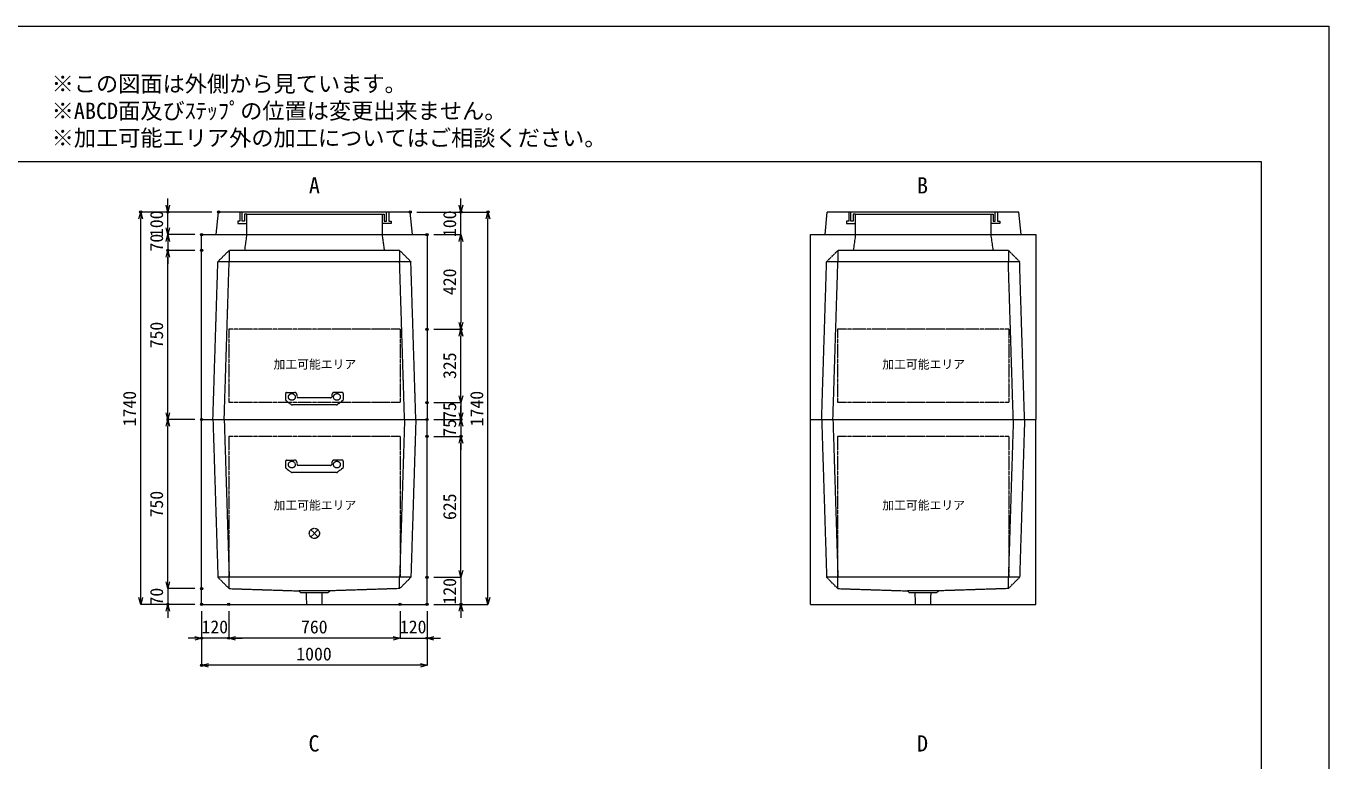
# Model space of a CAD drawing. Units: millimetres, scale not verified. Extents: x -4455 to 4455, y -3150 to 3150.
# Drawn here: x -1324 to 4455, y -109 to 3150 of the extents above; entities that cross this region are included whole.
import ezdxf
from ezdxf.enums import TextEntityAlignment as Align

# ---------------------------------------------------------------- set-up
doc = ezdxf.new("R2010")
doc.units = ezdxf.units.MM
doc.header["$LTSCALE"] = 20
doc.header["$PDMODE"] = 32
doc.header["$PDSIZE"] = 10
doc.linetypes.add('LONG_DASHED1', pattern=[7, 6, -1])
doc.linetypes.add('LONG_DOUBLE_CHAIN', pattern=[21.8, 18, -1, 0.6, -0.6, 0.6, -1])
for name, color, linetype, lineweight in [('0-0_D-TTL', 7, 'Continuous', 9), ('0-1_Defpoints', 7, 'Continuous', 9), ('0-3_D-TTL-TXT', 7, 'Continuous', 9), ('0-4_D-STR-TXT', 7, 'Continuous', 9), ('0-5_D-STR-DIM', 3, 'Continuous', 9), ('0-6_0', 7, 'Continuous', 9), ('0-7_D-STR', 7, 'LONG_DASHED1', 9), ('0-9_D-STR-STR3', 2, 'LONG_DASHED1', 9), ('0-A_D-STR-STR4', 134, 'LONG_DASHED1', 9), ('0-B_D-STR-STR5', 1, 'LONG_DOUBLE_CHAIN', 9)]:
    doc.layers.add(name, color=color, linetype=linetype, lineweight=lineweight)
doc.styles.add('ＭＳ ゴシック', font='')
doc.styles.get('ＭＳ ゴシック').set_extended_font_data('MS Gothic')

# ---------------------------------------------------------------- blocks, each defined once
blk = doc.blocks.new('A$C4DE05FD1')
at = {"layer": '0-0_D-TTL', "color": 134}
for p, q in [((4000, 76000), (114800, 76000)), ((114800, 76000), (114800, 4000))]:
    blk.add_line(p, q, dxfattribs=at)
at = {"layer": '0-1_Defpoints', "color": 134}
for p, q in [((0, 84000), (118800, 84000)), ((118800, 84000), (118800, 0))]:
    blk.add_line(p, q, dxfattribs=at)
at = {"layer": '0-3_D-TTL-TXT', "style": 'ＭＳ ゴシック'}
for s, p in [('※この図面は外側から見ています。', (43260.9, 79815.7)), ('※ABCD面及びｽﾃｯﾌﾟの位置は変更出来ません。', (43260.9, 78215.7)), ('※加工可能エリア外の加工についてはご相談ください。', (43260.9, 76615.7))]:
    blk.add_text(s, height=962.2, dxfattribs=at).set_placement(p, align=Align.BOTTOM_LEFT)
blk = doc.blocks.new('_Open30')
at = {"layer": '0-6_0'}
blk.add_line((0, 0), (-20, 0), dxfattribs=at)
blk.add_lwpolyline([(-20, 5.36), (0, 0), (-20, -5.36)], dxfattribs=at)
blk = doc.blocks.new('A$C31CA379A')
at = {"layer": '0-4_D-STR-TXT', "style": 'ＭＳ ゴシック'}
for s, p in [('A', (-325.9, -2190.5)), ('B', (35638.6, -2190.5)), ('C', (-351.4, -35190.5)), ('D', (35638.6, -35190.5))]:
    blk.add_text(s, height=962.2, dxfattribs=at).set_placement(p, align=Align.BOTTOM_LEFT)
blk = doc.blocks.new('A$C019679C0')
at = {"layer": '0-7_D-STR', "linetype": 'Continuous'}
for p, q in [((-8700, 0), (-8500, 2000)), ((8500, 2000), (-8500, 2000)), ((8700, 0), (8500, 2000)), ((-8700, 0), (8700, 0))]:
    blk.add_line(p, q, dxfattribs=at)
at = {"layer": '0-7_D-STR'}
for p, q in [((-6000, 0), (-6000, 1800)), ((6000, 1800), (6000, 0))]:
    blk.add_line(p, q, dxfattribs=at)
at = {"layer": '0-A_D-STR-STR4'}
for points in [[(-6600, 2000), (-6600, 1200), (-6800, 1200), (-6800, 1000), (-6000, 1000)], [(-6000, 1800), (-6200, 1800), (-6200, 1200), (-6400, 1200), (-6400, 2000)], [(-6000, 1800), (6000, 1800), (6200, 1800)], [(6600, 2000), (6600, 1200), (6800, 1200), (6800, 1000), (6000, 1000)], [(6200, 1800), (6200, 1200), (6400, 1200), (6400, 2000)]]:
    blk.add_lwpolyline(points, dxfattribs=at)
blk = doc.blocks.new('A$C04C363F0')
at = {"layer": '0-7_D-STR'}
for p, q in [((-6000, 16400), (-6200, 15000)), ((6000, 16400), (6200, 15000)), ((-9000, 0), (-8560, 14000)), ((8560, 14000), (-8560, 14000)), ((-8000, 0), (-7560, 14000)), ((-7559.9, 15000), (-7560, 14000)), ((7559.9, 15000), (7560, 14000)), ((7560, 15000), (8560, 14000)), ((8000, 0), (7560, 14000)), ((9000, 0), (8560, 14000))]:
    blk.add_line(p, q, dxfattribs=at)
at = {"layer": '0-7_D-STR', "linetype": 'Continuous'}
for p in [(10000, 16400), (-10000, 0)]:
    blk.add_line(p, (10000, 0), dxfattribs=at)
blk.add_lwpolyline([(-10000, 0), (-10000, 16400), (10000, 16400)], dxfattribs=at)
at = {"layer": '0-7_D-STR'}
blk.add_lwpolyline([(7562.2, 14997.8), (-7560, 15000), (-8560, 14000)], dxfattribs=at)
at = {"layer": '0-B_D-STR-STR5'}
for p, q in [((-7600, 8000), (-7600, 1500)), ((7600, 8000), (-7600, 8000))]:
    blk.add_line(p, q, dxfattribs=at)
blk.add_lwpolyline([(7600, 8000), (7600, 1500), (-7600, 1500)], dxfattribs=at)
blk = doc.blocks.new('A$C27844A11')
at = {"layer": '0-9_D-STR-STR3'}
for p, q in [((-2560, 1000), (-2560, 453.5)), ((-2515.5, 370.3), (-2060.4, 33.6)), ((-2460, 1100), (-1758.4, 1100)), ((1949.4, 0), (-1949.4, 0)), ((-1559.2, 917.4), (-1542, 721.3)), ((1442.4, 630), (-1442.4, 630)), ((1559.2, 917.4), (1542, 721.3)), ((2460, 1100), (1758.4, 1100)), ((2515.5, 370.3), (2060.4, 33.6)), ((2560, 1000), (2560, 453.5))]:
    blk.add_line(p, q, dxfattribs=at)
for centre in [(-2000, 700), (2000, 700)]:
    blk.add_circle(centre, 300, dxfattribs=at)
for centre, radius, start, end in [((-2460, 1000), 100, 90, 180), ((-2460, 453.5), 100, 180, 236.30993), ((-1949.4, 200), 200, 236.30993, 270), ((-1758.4, 900), 200, 5, 90), ((-1442.4, 730), 100, 185, 270), ((1442.4, 730), 100, 270, 355), ((1758.4, 900), 200, 90, 175), ((1949.4, 200), 200, 270, 303.69007), ((2460, 1000), 100, 0, 90), ((2460, 453.5), 100, 303.69007, 0)]:
    blk.add_arc(centre, radius, start, end, dxfattribs=at)
blk = doc.blocks.new('A$C576C08F7')
at = {"layer": '0-7_D-STR', "linetype": 'Continuous'}
for p, q in [((-10000, 0), (10000, 0)), ((-10000, -16400), (-10000, 0)), ((10000, -16400), (10000, 0)), ((-10000, -16400), (10000, -16400))]:
    blk.add_line(p, q, dxfattribs=at)
at = {"layer": '0-7_D-STR'}
for p, q in [((-9000, 0), (-8560, -14000)), ((-8000, 0), (-7560, -14000)), ((8000, 0), (7560, -14000)), ((9000, 0), (8560, -14000)), ((-7560, -15000), (-8560, -14000)), ((8560, -14000), (-8560, -14000)), ((-7560, -15000), (-7560, -14000)), ((-7560, -15000), (-1400, -15200)), ((7560, -15000), (1400, -15200)), ((7560, -15000), (8560, -14000)), ((7560, -15000), (7560, -14000)), ((-1200, -15380), (-1400, -15200)), ((1400, -15200), (-1400, -15200)), ((1200, -15380), (-1200, -15380)), ((-672.4, -16400), (-705, -15380)), ((672.4, -16400), (705, -15380)), ((1200, -15380), (1400, -15200))]:
    blk.add_line(p, q, dxfattribs=at)
at = {"layer": '0-B_D-STR-STR5'}
for p, q in [((7600, -1500), (7600, -14000)), ((7600, -14000), (-7600, -14000))]:
    blk.add_line(p, q, dxfattribs=at)
blk.add_lwpolyline([(7600, -1500), (-7600, -1500), (-7600, -14000)], dxfattribs=at)
blk = doc.blocks.new('A$C1C640AAB')
at = {"layer": '0-B_D-STR-STR5'}
for p, q in [((-318.2, -318.2), (318.2, 318.2)), ((-318.2, 318.2), (318.2, -318.2))]:
    blk.add_line(p, q, dxfattribs=at)
blk.add_circle((0, 0), 450, dxfattribs=at)
blk = doc.blocks.new('A$C2f8d47e8')
at = {"layer": '0-7_D-STR'}
blk.add_blockref('A$C576C08F7', (0, 0), dxfattribs=at)
at = {"layer": '0-B_D-STR-STR5'}
blk.add_blockref('A$C1C640AAB', (0, -10100), dxfattribs=at)

msp = doc.modelspace()

# ---------------------------------------------------------------- linework, layer by layer
at = {"layer": '0-1_Defpoints'}
for p in [(-815, 2325), (-695, 2325), (-470, 2325), (380, 2325), (605, 2325), (725, 2325), (-545, 2225), (455, 2225), (-695, 2155), (-545, 2155), (455, 1805), (605, 1805), (455, 1480), (455, 1480), (-695, 1405), (-545, 1405), (455, 1405), (455, 1405), (605, 1405), (455, 1330), (455, 1330), (605, 1330), (605, 1330), (455, 705), (-545, 655), (-695, 585), (-545, 585), (-545, 585), (-545, 585), (-425, 585), (335, 585), (455, 585), (455, 585), (455, 585), (605, 585), (-545, 435), (-425, 435), (455, 435), (-545, 315)]:
    msp.add_point(p, dxfattribs=at)
at = {"layer": '0-5_D-STR-DIM'}
for p, q in [((-695, 2355), (-695, 2385)), ((605, 2355), (605, 2385)), ((-500, 2325), (-815, 2325)), ((-500, 2325), (-695, 2325)), ((-695, 2225), (-695, 2325)), ((410, 2325), (605, 2325)), ((410, 2325), (725, 2325)), ((605, 2225), (605, 2325)), ((-815, 615), (-815, 2295)), ((-695, 2255), (-695, 2285)), ((725, 615), (725, 2295)), ((-575, 2225), (-695, 2225)), ((-695, 2225), (-695, 2155)), ((-575, 2225), (-695, 2225)), ((485, 2225), (605, 2225)), ((485, 2225), (605, 2225)), ((-695, 2195), (-695, 2165)), ((-575, 2155), (-695, 2155)), ((-575, 2155), (-695, 2155)), ((605, 2195), (605, 1835)), ((605, 2195), (605, 2165)), ((-695, 2125), (-695, 2095)), ((-695, 1435), (-695, 2125)), ((485, 1805), (605, 1805)), ((485, 1805), (605, 1805)), ((605, 1510), (605, 1775)), ((605, 1510), (605, 1540)), ((485, 1480), (605, 1480)), ((485, 1480), (605, 1480)), ((605, 1480), (605, 1405)), ((605, 1435), (605, 1465)), ((-575, 1405), (-695, 1405)), ((-575, 1405), (-695, 1405)), ((485, 1405), (605, 1405)), ((485, 1405), (605, 1405)), ((605, 1405), (605, 1330)), ((-695, 685), (-695, 1375)), ((485, 1330), (605, 1330)), ((485, 1330), (605, 1330)), ((605, 1375), (605, 1345)), ((605, 735), (605, 1300)), ((605, 1300), (605, 1270)), ((605, 735), (605, 765)), ((-695, 685), (-695, 715)), ((485, 705), (605, 705)), ((485, 705), (605, 705)), ((605, 705), (605, 585)), ((-575, 655), (-695, 655)), ((-575, 655), (-695, 655)), ((-695, 655), (-695, 585)), ((-575, 585), (-815, 585)), ((-575, 585), (-695, 585)), ((485, 585), (605, 585)), ((485, 585), (725, 585)), ((-695, 555), (-695, 525)), ((-545, 555), (-545, 315)), ((-545, 555), (-545, 435)), ((-425, 555), (-425, 435)), ((-425, 555), (-425, 435)), ((335, 555), (335, 435)), ((335, 555), (335, 435)), ((455, 555), (455, 435)), ((455, 555), (455, 315)), ((605, 555), (605, 525)), ((-575, 435), (-605, 435)), ((-425, 435), (-545, 435)), ((305, 435), (-395, 435)), ((-395, 435), (-365, 435)), ((305, 435), (275, 435)), ((335, 435), (455, 435)), ((485, 435), (515, 435)), ((425, 315), (-515, 315))]:
    msp.add_line(p, q, dxfattribs=at)

# ---------------------------------------------------------------- block references
at = {"layer": '0-0_D-TTL', "xscale": 0.075, "yscale": 0.075}
msp.add_blockref('A$C4DE05FD1', (-4455, -3150), dxfattribs=at)
at = {"layer": '0-4_D-STR-TXT', "xscale": 0.075, "yscale": 0.075}
msp.add_blockref('A$C31CA379A', (-45, 2550), dxfattribs=at)
at = {"layer": '0-5_D-STR-DIM', "xscale": 1.5, "yscale": 1.5}
for p, rotation in [((-815, 2325), 90), ((-695, 2325), 270), ((605, 2325), 270), ((725, 2325), 90), ((-695, 2225), 270), ((-695, 2225), 90), ((605, 2225), 90), ((605, 2225), 90), ((-695, 2155), 90), ((-695, 2155), 90), ((605, 1805), 270), ((605, 1805), 90), ((605, 1480), 270), ((605, 1480), 270), ((-695, 1405), 270), ((-695, 1405), 90), ((605, 1405), 270), ((605, 1405), 90), ((605, 1330), 90), ((605, 1330), 90), ((605, 705), 270), ((605, 705), 270), ((-695, 655), 270), ((-695, 655), 270), ((-815, 585), 270), ((-695, 585), 90), ((605, 585), 90), ((725, 585), 270), ((-425, 435), 180), ((-425, 435), 180), ((455, 435), 180), ((-545, 315), 180)]:
    msp.add_blockref('_Open30', p, dxfattribs=dict(at, rotation=rotation))
for p in [(-545, 435), (335, 435), (335, 435), (455, 315)]:
    msp.add_blockref('_Open30', p, dxfattribs=at)
at = {"layer": '0-7_D-STR', "xscale": 0.05, "yscale": 0.05}
for name, p in [('A$C019679C0', (-45, 2225)), ('A$C019679C0', (2655, 2225)), ('A$C04C363F0', (-45, 1405)), ('A$C04C363F0', (2655, 1405)), ('A$C2f8d47e8', (-45, 1405)), ('A$C576C08F7', (2655, 1405))]:
    msp.add_blockref(name, p, dxfattribs=at)
at = {"layer": '0-9_D-STR-STR3', "xscale": 0.05, "yscale": 0.05}
for p in [(-45, 1470), (-45, 1170)]:
    msp.add_blockref('A$C27844A11', p, dxfattribs=at)

# ---------------------------------------------------------------- texts
at = {"layer": '0-5_D-STR-DIM', "style": 'ＭＳ ゴシック'}
for s, p in [('100', (-698.9, 2214.22)), ('100', (601.1, 2214.22)), ('70', (-698.9, 2150.1)), ('420', (601.1, 1956.8)), ('750', (-698.9, 1720.6)), ('325', (601.1, 1584.63)), ('1740', (-818.9, 1374.72)), ('1740', (721.1, 1374.72)), ('75', (601.1, 1403.38)), ('75', (601.1, 1328.38)), ('750', (-698.9, 970.6)), ('625', (601.1, 959.18)), ('120', (601.1, 584.22)), ('70', (-698.9, 580.1))]:
    msp.add_text(s, height=57.77, rotation=90, dxfattribs=at).set_placement(p, align=Align.BOTTOM_LEFT)
for s, p in [('120', (-545.78, 438.9)), ('760', (-104.4, 438.9)), ('120', (334.22, 438.9)), ('1000', (-125.28, 318.9))]:
    msp.add_text(s, height=57.77, dxfattribs=at).set_placement(p, align=Align.BOTTOM_LEFT)
at = {"layer": '0-B_D-STR-STR5', "style": 'ＭＳ ゴシック'}
for p in [(-226.06, 1618.86), (2473.94, 1618.86), (-226.06, 993.86), (2473.94, 993.86)]:
    msp.add_text('加工可能エリア', height=38.42, dxfattribs=at).set_placement(p, align=Align.BOTTOM_LEFT)

doc.saveas('drawing.dxf')
